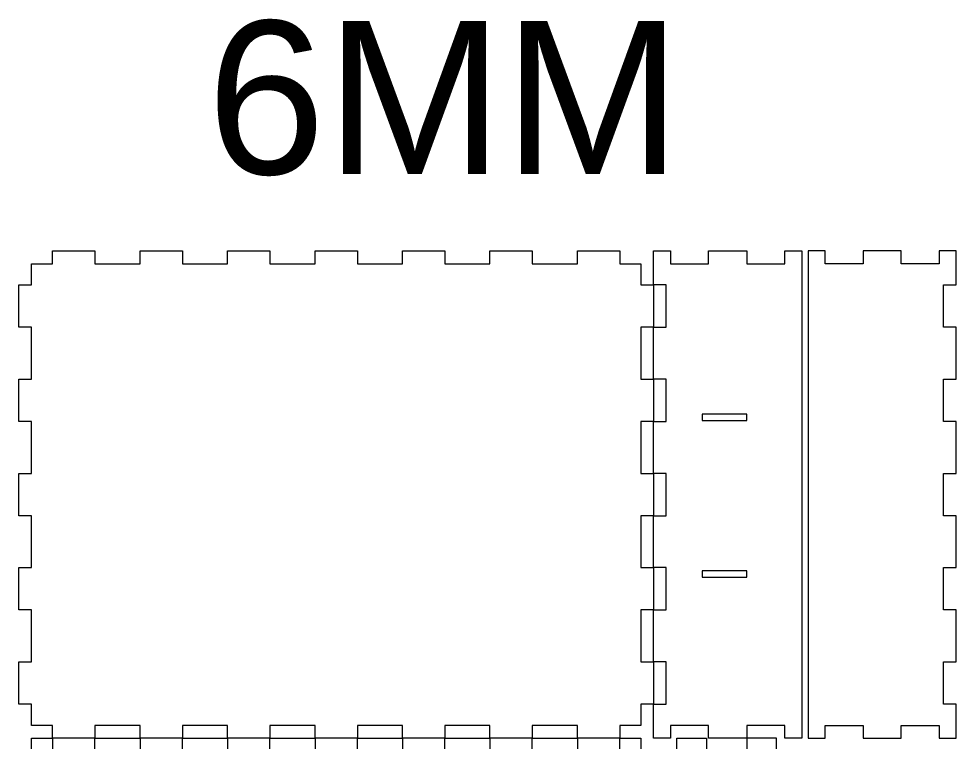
# Model space of a CAD drawing. Header units: millimetres. Extents: x -538 to 538, y -357 to 358.
# Drawn here: x 94.5 to 537.5, y 17.3 to 358.4 of the extents above; entities that cross this region are included whole.
import ezdxf

# ---------------------------------------------------------------- set-up
doc = ezdxf.new("R2010")
doc.units = ezdxf.units.MM
doc.header["$MEASUREMENT"] = 0
doc.layers.add('Layer 1', color=7, linetype='Continuous')
doc.styles.add('0', font='arial.ttf', dxfattribs={"height": 1})

msp = doc.modelspace()

# ---------------------------------------------------------------- linework, layer by layer
at = {"layer": 'Layer 1', "color": 230, "lineweight": 20}
for points, knots in [([(388.5205, 99.2593), (388.5205, 99.2593), (388.5205, 123.7593), (388.5205, 123.7593), (388.5205, 123.7593), (388.5205, 123.7593), (394.5205, 123.7593), (394.5205, 123.7593), (394.5205, 123.7593), (394.5205, 123.7593), (394.5205, 143.7593), (394.5205, 143.7593), (394.5205, 143.7593), (394.5205, 143.7593), (388.5205, 143.7593), (388.5205, 143.7593), (388.5205, 143.7593), (388.5205, 143.7593), (388.5205, 168.2593), (388.5205, 168.2593), (388.5205, 168.2593), (388.5205, 168.2593), (394.5205, 168.2593), (394.5205, 168.2593), (394.5205, 168.2593), (394.5205, 168.2593), (394.5205, 188.2593), (394.5205, 188.2593), (394.5205, 188.2593), (394.5205, 188.2593), (388.5205, 188.2593), (388.5205, 188.2593), (388.5205, 188.2593), (388.5205, 188.2593), (388.5205, 212.7593), (388.5205, 212.7593), (388.5205, 212.7593), (388.5205, 212.7593), (394.5205, 212.7593), (394.5205, 212.7593), (394.5205, 212.7593), (394.5205, 212.7593), (394.5205, 232.7593), (394.5205, 232.7593), (394.5205, 232.7593), (394.5205, 232.7593), (388.5205, 232.7593), (388.5205, 232.7593), (388.5205, 232.7593), (388.5205, 232.7593), (388.5205, 242.7593), (388.5205, 242.7593), (388.5205, 242.7593), (388.5205, 242.7593), (378.5205, 242.7593), (378.5205, 242.7593), (378.5205, 242.7593), (378.5205, 242.7593), (378.5205, 248.7593), (378.5205, 248.7593), (378.5205, 248.7593), (378.5205, 248.7593), (358.5205, 248.7593), (358.5205, 248.7593), (358.5205, 248.7593), (358.5205, 248.7593), (358.5205, 242.7593), (358.5205, 242.7593), (358.5205, 242.7593), (358.5205, 242.7593), (337.1872, 242.7593), (337.1872, 242.7593), (337.1872, 242.7593), (337.1872, 242.7593), (337.1872, 248.7593), (337.1872, 248.7593), (337.1872, 248.7593), (337.1872, 248.7593), (317.1872, 248.7593), (317.1872, 248.7593), (317.1872, 248.7593), (317.1872, 248.7593), (317.1872, 242.7593), (317.1872, 242.7593), (317.1872, 242.7593), (317.1872, 242.7593), (295.8538, 242.7593), (295.8538, 242.7593), (295.8538, 242.7593), (295.8538, 242.7593), (295.8538, 248.7593), (295.8538, 248.7593), (295.8538, 248.7593), (295.8538, 248.7593), (275.8538, 248.7593), (275.8538, 248.7593), (275.8538, 248.7593), (275.8538, 248.7593), (275.8538, 242.7593), (275.8538, 242.7593), (275.8538, 242.7593), (275.8538, 242.7593), (254.5205, 242.7593), (254.5205, 242.7593), (254.5205, 242.7593), (254.5205, 242.7593), (254.5205, 248.7593), (254.5205, 248.7593), (254.5205, 248.7593), (254.5205, 248.7593), (234.5205, 248.7593), (234.5205, 248.7593), (234.5205, 248.7593), (234.5205, 248.7593), (234.5205, 242.7593), (234.5205, 242.7593), (234.5205, 242.7593), (234.5205, 242.7593), (213.1872, 242.7593), (213.1872, 242.7593), (213.1872, 242.7593), (213.1872, 242.7593), (213.1872, 248.7593), (213.1872, 248.7593), (213.1872, 248.7593), (213.1872, 248.7593), (193.1872, 248.7593), (193.1872, 248.7593), (193.1872, 248.7593), (193.1872, 248.7593), (193.1872, 242.7593), (193.1872, 242.7593), (193.1872, 242.7593), (193.1872, 242.7593), (171.8538, 242.7593), (171.8538, 242.7593), (171.8538, 242.7593), (171.8538, 242.7593), (171.8538, 248.7593), (171.8538, 248.7593), (171.8538, 248.7593), (171.8538, 248.7593), (151.8538, 248.7593), (151.8538, 248.7593), (151.8538, 248.7593), (151.8538, 248.7593), (151.8538, 242.7593), (151.8538, 242.7593), (151.8538, 242.7593), (151.8538, 242.7593), (130.5205, 242.7593), (130.5205, 242.7593), (130.5205, 242.7593), (130.5205, 242.7593), (130.5205, 248.7593), (130.5205, 248.7593), (130.5205, 248.7593), (130.5205, 248.7593), (110.5205, 248.7593), (110.5205, 248.7593), (110.5205, 248.7593), (110.5205, 248.7593), (110.5205, 242.7593), (110.5205, 242.7593), (110.5205, 242.7593), (110.5205, 242.7593), (100.5205, 242.7593), (100.5205, 242.7593), (100.5205, 242.7593), (100.5205, 242.7593), (100.5205, 232.7593), (100.5205, 232.7593), (100.5205, 232.7593), (100.5205, 232.7593), (94.5205, 232.7593), (94.5205, 232.7593), (94.5205, 232.7593), (94.5205, 232.7593), (94.5205, 212.7593), (94.5205, 212.7593), (94.5205, 212.7593), (94.5205, 212.7593), (100.5205, 212.7593), (100.5205, 212.7593), (100.5205, 212.7593), (100.5205, 212.7593), (100.5205, 188.2593), (100.5205, 188.2593), (100.5205, 188.2593), (100.5205, 188.2593), (94.5205, 188.2593), (94.5205, 188.2593), (94.5205, 188.2593), (94.5205, 188.2593), (94.5205, 168.2593), (94.5205, 168.2593), (94.5205, 168.2593), (94.5205, 168.2593), (100.5205, 168.2593), (100.5205, 168.2593), (100.5205, 168.2593), (100.5205, 168.2593), (100.5205, 143.7593), (100.5205, 143.7593), (100.5205, 143.7593), (100.5205, 143.7593), (94.5205, 143.7593), (94.5205, 143.7593), (94.5205, 143.7593), (94.5205, 143.7593), (94.5205, 123.7593), (94.5205, 123.7593), (94.5205, 123.7593), (94.5205, 123.7593), (100.5205, 123.7593), (100.5205, 123.7593), (100.5205, 123.7593), (100.5205, 123.7593), (100.5205, 99.2593), (100.5205, 99.2593), (100.5205, 99.2593), (100.5205, 99.2593), (94.5205, 99.2593), (94.5205, 99.2593), (94.5205, 99.2593), (94.5205, 99.2593), (94.5205, 79.2593), (94.5205, 79.2593), (94.5205, 79.2593), (94.5205, 79.2593), (100.5205, 79.2593), (100.5205, 79.2593), (100.5205, 79.2593), (100.5205, 79.2593), (100.5205, 54.7593), (100.5205, 54.7593), (100.5205, 54.7593), (100.5205, 54.7593), (94.5205, 54.7593), (94.5205, 54.7593), (94.5205, 54.7593), (94.5205, 54.7593), (94.5205, 34.7593), (94.5205, 34.7593), (94.5205, 34.7593), (94.5205, 34.7593), (100.5205, 34.7593), (100.5205, 34.7593), (100.5205, 34.7593), (100.5205, 34.7593), (100.5205, 24.7593), (100.5205, 24.7593), (100.5205, 24.7593), (100.5205, 24.7593), (110.5205, 24.7593), (110.5205, 24.7593), (110.5205, 24.7593), (110.5205, 24.7593), (110.5205, 18.7593), (110.5205, 18.7593), (110.5205, 18.7593), (110.5205, 18.7593), (130.5205, 18.7593), (130.5205, 18.7593), (130.5205, 18.7593), (130.5205, 18.7593), (130.5205, 24.7593), (130.5205, 24.7593), (130.5205, 24.7593), (130.5205, 24.7593), (151.8538, 24.7593), (151.8538, 24.7593), (151.8538, 24.7593), (151.8538, 24.7593), (151.8538, 18.7593), (151.8538, 18.7593), (151.8538, 18.7593), (151.8538, 18.7593), (171.8538, 18.7593), (171.8538, 18.7593), (171.8538, 18.7593), (171.8538, 18.7593), (171.8538, 24.7593), (171.8538, 24.7593), (171.8538, 24.7593), (171.8538, 24.7593), (193.1872, 24.7593), (193.1872, 24.7593), (193.1872, 24.7593), (193.1872, 24.7593), (193.1872, 18.7593), (193.1872, 18.7593), (193.1872, 18.7593), (193.1872, 18.7593), (213.1872, 18.7593), (213.1872, 18.7593), (213.1872, 18.7593), (213.1872, 18.7593), (213.1872, 24.7593), (213.1872, 24.7593), (213.1872, 24.7593), (213.1872, 24.7593), (234.5205, 24.7593), (234.5205, 24.7593), (234.5205, 24.7593), (234.5205, 24.7593), (234.5205, 18.7593), (234.5205, 18.7593), (234.5205, 18.7593), (234.5205, 18.7593), (254.5205, 18.7593), (254.5205, 18.7593), (254.5205, 18.7593), (254.5205, 18.7593), (254.5205, 24.7593), (254.5205, 24.7593), (254.5205, 24.7593), (254.5205, 24.7593), (275.8538, 24.7593), (275.8538, 24.7593), (275.8538, 24.7593), (275.8538, 24.7593), (275.8538, 18.7593), (275.8538, 18.7593), (275.8538, 18.7593), (275.8538, 18.7593), (295.8538, 18.7593), (295.8538, 18.7593), (295.8538, 18.7593), (295.8538, 18.7593), (295.8538, 24.7593), (295.8538, 24.7593), (295.8538, 24.7593), (295.8538, 24.7593), (317.1872, 24.7593), (317.1872, 24.7593), (317.1872, 24.7593), (317.1872, 24.7593), (317.1872, 18.7593), (317.1872, 18.7593), (317.1872, 18.7593), (317.1872, 18.7593), (337.1872, 18.7593), (337.1872, 18.7593), (337.1872, 18.7593), (337.1872, 18.7593), (337.1872, 24.7593), (337.1872, 24.7593), (337.1872, 24.7593), (337.1872, 24.7593), (358.5205, 24.7593), (358.5205, 24.7593), (358.5205, 24.7593), (358.5205, 24.7593), (358.5205, 18.7593), (358.5205, 18.7593), (358.5205, 18.7593), (358.5205, 18.7593), (378.5205, 18.7593), (378.5205, 18.7593), (378.5205, 18.7593), (378.5205, 18.7593), (378.5205, 24.7593), (378.5205, 24.7593), (378.5205, 24.7593), (378.5205, 24.7593), (388.5205, 24.7593), (388.5205, 24.7593), (388.5205, 24.7593), (388.5205, 24.7593), (388.5205, 34.7593), (388.5205, 34.7593), (388.5205, 34.7593), (388.5205, 34.7593), (394.5205, 34.7593), (394.5205, 34.7593), (394.5205, 34.7593), (394.5205, 34.7593), (394.5205, 54.7593), (394.5205, 54.7593), (394.5205, 54.7593), (394.5205, 54.7593), (388.5205, 54.7593), (388.5205, 54.7593), (388.5205, 54.7593), (388.5205, 54.7593), (388.5205, 79.2593), (388.5205, 79.2593), (388.5205, 79.2593), (388.5205, 79.2593), (394.5205, 79.2593), (394.5205, 79.2593), (394.5205, 79.2593), (394.5205, 79.2593), (394.5205, 99.2593), (394.5205, 99.2593), (394.5205, 99.2593), (394.5205, 99.2593), (388.5205, 99.2593), (388.5205, 99.2593)], [0, 0, 0, 0, 0.00990099, 0.00990099, 0.00990099, 0.00990099, 0.01980198, 0.01980198, 0.01980198, 0.01980198, 0.02970297, 0.02970297, 0.02970297, 0.02970297, 0.03960396, 0.03960396, 0.03960396, 0.03960396, 0.04950495, 0.04950495, 0.04950495, 0.04950495, 0.05940594, 0.05940594, 0.05940594, 0.05940594, 0.06930693, 0.06930693, 0.06930693, 0.06930693, 0.07920792, 0.07920792, 0.07920792, 0.07920792, 0.08910891, 0.08910891, 0.08910891, 0.08910891, 0.0990099, 0.0990099, 0.0990099, 0.0990099, 0.10891089, 0.10891089, 0.10891089, 0.10891089, 0.11881188, 0.11881188, 0.11881188, 0.11881188, 0.12871287, 0.12871287, 0.12871287, 0.12871287, 0.13861386, 0.13861386, 0.13861386, 0.13861386, 0.14851485, 0.14851485, 0.14851485, 0.14851485, 0.15841584, 0.15841584, 0.15841584, 0.15841584, 0.16831683, 0.16831683, 0.16831683, 0.16831683, 0.17821782, 0.17821782, 0.17821782, 0.17821782, 0.18811881, 0.18811881, 0.18811881, 0.18811881, 0.1980198, 0.1980198, 0.1980198, 0.1980198, 0.20792079, 0.20792079, 0.20792079, 0.20792079, 0.21782178, 0.21782178, 0.21782178, 0.21782178, 0.22772277, 0.22772277, 0.22772277, 0.22772277, 0.23762376, 0.23762376, 0.23762376, 0.23762376, 0.24752475, 0.24752475, 0.24752475, 0.24752475, 0.25742574, 0.25742574, 0.25742574, 0.25742574, 0.26732673, 0.26732673, 0.26732673, 0.26732673, 0.27722772, 0.27722772, 0.27722772, 0.27722772, 0.28712871, 0.28712871, 0.28712871, 0.28712871, 0.2970297, 0.2970297, 0.2970297, 0.2970297, 0.30693069, 0.30693069, 0.30693069, 0.30693069, 0.31683168, 0.31683168, 0.31683168, 0.31683168, 0.32673267, 0.32673267, 0.32673267, 0.32673267, 0.33663366, 0.33663366, 0.33663366, 0.33663366, 0.34653465, 0.34653465, 0.34653465, 0.34653465, 0.35643564, 0.35643564, 0.35643564, 0.35643564, 0.36633663, 0.36633663, 0.36633663, 0.36633663, 0.37623762, 0.37623762, 0.37623762, 0.37623762, 0.38613861, 0.38613861, 0.38613861, 0.38613861, 0.3960396, 0.3960396, 0.3960396, 0.3960396, 0.40594059, 0.40594059, 0.40594059, 0.40594059, 0.41584158, 0.41584158, 0.41584158, 0.41584158, 0.42574257, 0.42574257, 0.42574257, 0.42574257, 0.43564356, 0.43564356, 0.43564356, 0.43564356, 0.44554455, 0.44554455, 0.44554455, 0.44554455, 0.45544554, 0.45544554, 0.45544554, 0.45544554, 0.46534653, 0.46534653, 0.46534653, 0.46534653, 0.47524752, 0.47524752, 0.47524752, 0.47524752, 0.48514851, 0.48514851, 0.48514851, 0.48514851, 0.4950495, 0.4950495, 0.4950495, 0.4950495, 0.5049505, 0.5049505, 0.5049505, 0.5049505, 0.51485149, 0.51485149, 0.51485149, 0.51485149, 0.52475248, 0.52475248, 0.52475248, 0.52475248, 0.53465347, 0.53465347, 0.53465347, 0.53465347, 0.54455446, 0.54455446, 0.54455446, 0.54455446, 0.55445545, 0.55445545, 0.55445545, 0.55445545, 0.56435644, 0.56435644, 0.56435644, 0.56435644, 0.57425743, 0.57425743, 0.57425743, 0.57425743, 0.58415842, 0.58415842, 0.58415842, 0.58415842, 0.59405941, 0.59405941, 0.59405941, 0.59405941, 0.6039604, 0.6039604, 0.6039604, 0.6039604, 0.61386139, 0.61386139, 0.61386139, 0.61386139, 0.62376238, 0.62376238, 0.62376238, 0.62376238, 0.63366337, 0.63366337, 0.63366337, 0.63366337, 0.64356436, 0.64356436, 0.64356436, 0.64356436, 0.65346535, 0.65346535, 0.65346535, 0.65346535, 0.66336634, 0.66336634, 0.66336634, 0.66336634, 0.67326733, 0.67326733, 0.67326733, 0.67326733, 0.68316832, 0.68316832, 0.68316832, 0.68316832, 0.69306931, 0.69306931, 0.69306931, 0.69306931, 0.7029703, 0.7029703, 0.7029703, 0.7029703, 0.71287129, 0.71287129, 0.71287129, 0.71287129, 0.72277228, 0.72277228, 0.72277228, 0.72277228, 0.73267327, 0.73267327, 0.73267327, 0.73267327, 0.74257426, 0.74257426, 0.74257426, 0.74257426, 0.75247525, 0.75247525, 0.75247525, 0.75247525, 0.76237624, 0.76237624, 0.76237624, 0.76237624, 0.77227723, 0.77227723, 0.77227723, 0.77227723, 0.78217822, 0.78217822, 0.78217822, 0.78217822, 0.79207921, 0.79207921, 0.79207921, 0.79207921, 0.8019802, 0.8019802, 0.8019802, 0.8019802, 0.81188119, 0.81188119, 0.81188119, 0.81188119, 0.82178218, 0.82178218, 0.82178218, 0.82178218, 0.83168317, 0.83168317, 0.83168317, 0.83168317, 0.84158416, 0.84158416, 0.84158416, 0.84158416, 0.85148515, 0.85148515, 0.85148515, 0.85148515, 0.86138614, 0.86138614, 0.86138614, 0.86138614, 0.87128713, 0.87128713, 0.87128713, 0.87128713, 0.88118812, 0.88118812, 0.88118812, 0.88118812, 0.89108911, 0.89108911, 0.89108911, 0.89108911, 0.9009901, 0.9009901, 0.9009901, 0.9009901, 0.91089109, 0.91089109, 0.91089109, 0.91089109, 0.92079208, 0.92079208, 0.92079208, 0.92079208, 0.93069307, 0.93069307, 0.93069307, 0.93069307, 0.94059406, 0.94059406, 0.94059406, 0.94059406, 0.95049505, 0.95049505, 0.95049505, 0.95049505, 0.96039604, 0.96039604, 0.96039604, 0.96039604, 0.97029703, 0.97029703, 0.97029703, 0.97029703, 0.98019802, 0.98019802, 0.98019802, 0.98019802, 1, 1, 1, 1]), ([(438.5205, 248.7593), (438.5205, 248.7593), (420.5205, 248.7593), (420.5205, 248.7593), (420.5205, 248.7593), (420.5205, 248.7593), (420.5205, 242.7593), (420.5205, 242.7593), (420.5205, 242.7593), (420.5205, 242.7593), (402.5205, 242.7593), (402.5205, 242.7593), (402.5205, 242.7593), (402.5205, 242.7593), (402.5205, 248.7593), (402.5205, 248.7593), (402.5205, 248.7593), (402.5205, 248.7593), (394.5205, 248.7593), (394.5205, 248.7593), (394.5205, 248.7593), (394.5205, 248.7593), (394.5205, 232.7593), (394.5205, 232.7593), (394.5205, 232.7593), (394.5205, 232.7593), (400.5205, 232.7593), (400.5205, 232.7593), (400.5205, 232.7593), (400.5205, 232.7593), (400.5205, 212.7593), (400.5205, 212.7593), (400.5205, 212.7593), (400.5205, 212.7593), (394.5205, 212.7593), (394.5205, 212.7593), (394.5205, 212.7593), (394.5205, 212.7593), (394.5205, 188.2593), (394.5205, 188.2593), (394.5205, 188.2593), (394.5205, 188.2593), (400.5205, 188.2593), (400.5205, 188.2593), (400.5205, 188.2593), (400.5205, 188.2593), (400.5205, 168.2593), (400.5205, 168.2593), (400.5205, 168.2593), (400.5205, 168.2593), (394.5205, 168.2593), (394.5205, 168.2593), (394.5205, 168.2593), (394.5205, 168.2593), (394.5205, 143.7593), (394.5205, 143.7593), (394.5205, 143.7593), (394.5205, 143.7593), (400.5205, 143.7593), (400.5205, 143.7593), (400.5205, 143.7593), (400.5205, 143.7593), (400.5205, 123.7593), (400.5205, 123.7593), (400.5205, 123.7593), (400.5205, 123.7593), (394.5205, 123.7593), (394.5205, 123.7593), (394.5205, 123.7593), (394.5205, 123.7593), (394.5205, 99.2593), (394.5205, 99.2593), (394.5205, 99.2593), (394.5205, 99.2593), (400.5205, 99.2593), (400.5205, 99.2593), (400.5205, 99.2593), (400.5205, 99.2593), (400.5205, 79.2593), (400.5205, 79.2593), (400.5205, 79.2593), (400.5205, 79.2593), (394.5205, 79.2593), (394.5205, 79.2593), (394.5205, 79.2593), (394.5205, 79.2593), (394.5205, 54.7593), (394.5205, 54.7593), (394.5205, 54.7593), (394.5205, 54.7593), (400.5205, 54.7593), (400.5205, 54.7593), (400.5205, 54.7593), (400.5205, 54.7593), (400.5205, 34.7593), (400.5205, 34.7593), (400.5205, 34.7593), (400.5205, 34.7593), (394.5205, 34.7593), (394.5205, 34.7593), (394.5205, 34.7593), (394.5205, 34.7593), (394.5205, 18.7593), (394.5205, 18.7593), (394.5205, 18.7593), (394.5205, 18.7593), (402.5205, 18.7593), (402.5205, 18.7593), (402.5205, 18.7593), (402.5205, 18.7593), (402.5205, 24.7593), (402.5205, 24.7593), (402.5205, 24.7593), (402.5205, 24.7593), (420.5205, 24.7593), (420.5205, 24.7593), (420.5205, 24.7593), (420.5205, 24.7593), (420.5205, 18.7593), (420.5205, 18.7593), (420.5205, 18.7593), (420.5205, 18.7593), (438.5205, 18.7593), (438.5205, 18.7593), (438.5205, 18.7593), (438.5205, 18.7593), (438.5205, 24.7593), (438.5205, 24.7593), (438.5205, 24.7593), (438.5205, 24.7593), (456.5205, 24.7593), (456.5205, 24.7593), (456.5205, 24.7593), (456.5205, 24.7593), (456.5205, 18.7593), (456.5205, 18.7593), (456.5205, 18.7593), (456.5205, 18.7593), (464.5205, 18.7593), (464.5205, 18.7593), (464.5205, 18.7593), (464.5205, 18.7593), (464.5205, 248.7593), (464.5205, 248.7593), (464.5205, 248.7593), (464.5205, 248.7593), (456.5205, 248.7593), (456.5205, 248.7593), (456.5205, 248.7593), (456.5205, 248.7593), (456.5205, 242.7593), (456.5205, 242.7593), (456.5205, 242.7593), (456.5205, 242.7593), (438.5205, 242.7593), (438.5205, 242.7593), (438.5205, 242.7593), (438.5205, 242.7593), (438.5205, 248.7593), (438.5205, 248.7593)], [0, 0, 0, 0, 0.02439024, 0.02439024, 0.02439024, 0.02439024, 0.04878049, 0.04878049, 0.04878049, 0.04878049, 0.07317073, 0.07317073, 0.07317073, 0.07317073, 0.09756098, 0.09756098, 0.09756098, 0.09756098, 0.12195122, 0.12195122, 0.12195122, 0.12195122, 0.14634146, 0.14634146, 0.14634146, 0.14634146, 0.17073171, 0.17073171, 0.17073171, 0.17073171, 0.19512195, 0.19512195, 0.19512195, 0.19512195, 0.2195122, 0.2195122, 0.2195122, 0.2195122, 0.24390244, 0.24390244, 0.24390244, 0.24390244, 0.26829268, 0.26829268, 0.26829268, 0.26829268, 0.29268293, 0.29268293, 0.29268293, 0.29268293, 0.31707317, 0.31707317, 0.31707317, 0.31707317, 0.34146341, 0.34146341, 0.34146341, 0.34146341, 0.36585366, 0.36585366, 0.36585366, 0.36585366, 0.3902439, 0.3902439, 0.3902439, 0.3902439, 0.41463415, 0.41463415, 0.41463415, 0.41463415, 0.43902439, 0.43902439, 0.43902439, 0.43902439, 0.46341463, 0.46341463, 0.46341463, 0.46341463, 0.48780488, 0.48780488, 0.48780488, 0.48780488, 0.51219512, 0.51219512, 0.51219512, 0.51219512, 0.53658537, 0.53658537, 0.53658537, 0.53658537, 0.56097561, 0.56097561, 0.56097561, 0.56097561, 0.58536585, 0.58536585, 0.58536585, 0.58536585, 0.6097561, 0.6097561, 0.6097561, 0.6097561, 0.63414634, 0.63414634, 0.63414634, 0.63414634, 0.65853659, 0.65853659, 0.65853659, 0.65853659, 0.68292683, 0.68292683, 0.68292683, 0.68292683, 0.70731707, 0.70731707, 0.70731707, 0.70731707, 0.73170732, 0.73170732, 0.73170732, 0.73170732, 0.75609756, 0.75609756, 0.75609756, 0.75609756, 0.7804878, 0.7804878, 0.7804878, 0.7804878, 0.80487805, 0.80487805, 0.80487805, 0.80487805, 0.82926829, 0.82926829, 0.82926829, 0.82926829, 0.85365854, 0.85365854, 0.85365854, 0.85365854, 0.87804878, 0.87804878, 0.87804878, 0.87804878, 0.90243902, 0.90243902, 0.90243902, 0.90243902, 0.92682927, 0.92682927, 0.92682927, 0.92682927, 0.95121951, 0.95121951, 0.95121951, 0.95121951, 1, 1, 1, 1]), ([(493.5205, 248.7593), (493.5205, 248.7593), (511.5205, 248.7593), (511.5205, 248.7593), (511.5205, 248.7593), (511.5205, 248.7593), (511.5205, 242.7593), (511.5205, 242.7593), (511.5205, 242.7593), (511.5205, 242.7593), (529.5205, 242.7593), (529.5205, 242.7593), (529.5205, 242.7593), (529.5205, 242.7593), (529.5205, 248.7593), (529.5205, 248.7593), (529.5205, 248.7593), (529.5205, 248.7593), (537.5205, 248.7593), (537.5205, 248.7593), (537.5205, 248.7593), (537.5205, 248.7593), (537.5205, 232.7593), (537.5205, 232.7593), (537.5205, 232.7593), (537.5205, 232.7593), (531.5205, 232.7593), (531.5205, 232.7593), (531.5205, 232.7593), (531.5205, 232.7593), (531.5205, 212.7593), (531.5205, 212.7593), (531.5205, 212.7593), (531.5205, 212.7593), (537.5205, 212.7593), (537.5205, 212.7593), (537.5205, 212.7593), (537.5205, 212.7593), (537.5205, 188.2593), (537.5205, 188.2593), (537.5205, 188.2593), (537.5205, 188.2593), (531.5205, 188.2593), (531.5205, 188.2593), (531.5205, 188.2593), (531.5205, 188.2593), (531.5205, 168.2593), (531.5205, 168.2593), (531.5205, 168.2593), (531.5205, 168.2593), (537.5205, 168.2593), (537.5205, 168.2593), (537.5205, 168.2593), (537.5205, 168.2593), (537.5205, 143.7593), (537.5205, 143.7593), (537.5205, 143.7593), (537.5205, 143.7593), (531.5205, 143.7593), (531.5205, 143.7593), (531.5205, 143.7593), (531.5205, 143.7593), (531.5205, 123.7593), (531.5205, 123.7593), (531.5205, 123.7593), (531.5205, 123.7593), (537.5205, 123.7593), (537.5205, 123.7593), (537.5205, 123.7593), (537.5205, 123.7593), (537.5205, 99.2593), (537.5205, 99.2593), (537.5205, 99.2593), (537.5205, 99.2593), (531.5205, 99.2593), (531.5205, 99.2593), (531.5205, 99.2593), (531.5205, 99.2593), (531.5205, 79.2593), (531.5205, 79.2593), (531.5205, 79.2593), (531.5205, 79.2593), (537.5205, 79.2593), (537.5205, 79.2593), (537.5205, 79.2593), (537.5205, 79.2593), (537.5205, 54.7593), (537.5205, 54.7593), (537.5205, 54.7593), (537.5205, 54.7593), (531.5205, 54.7593), (531.5205, 54.7593), (531.5205, 54.7593), (531.5205, 54.7593), (531.5205, 34.7593), (531.5205, 34.7593), (531.5205, 34.7593), (531.5205, 34.7593), (537.5205, 34.7593), (537.5205, 34.7593), (537.5205, 34.7593), (537.5205, 34.7593), (537.5205, 18.7593), (537.5205, 18.7593), (537.5205, 18.7593), (537.5205, 18.7593), (529.5205, 18.7593), (529.5205, 18.7593), (529.5205, 18.7593), (529.5205, 18.7593), (529.5205, 24.7593), (529.5205, 24.7593), (529.5205, 24.7593), (529.5205, 24.7593), (511.5205, 24.7593), (511.5205, 24.7593), (511.5205, 24.7593), (511.5205, 24.7593), (511.5205, 18.7593), (511.5205, 18.7593), (511.5205, 18.7593), (511.5205, 18.7593), (493.5205, 18.7593), (493.5205, 18.7593), (493.5205, 18.7593), (493.5205, 18.7593), (493.5205, 24.7593), (493.5205, 24.7593), (493.5205, 24.7593), (493.5205, 24.7593), (475.5205, 24.7593), (475.5205, 24.7593), (475.5205, 24.7593), (475.5205, 24.7593), (475.5205, 18.7593), (475.5205, 18.7593), (475.5205, 18.7593), (475.5205, 18.7593), (467.5205, 18.7593), (467.5205, 18.7593), (467.5205, 18.7593), (467.5205, 18.7593), (467.5205, 248.7593), (467.5205, 248.7593), (467.5205, 248.7593), (467.5205, 248.7593), (475.5205, 248.7593), (475.5205, 248.7593), (475.5205, 248.7593), (475.5205, 248.7593), (475.5205, 242.7593), (475.5205, 242.7593), (475.5205, 242.7593), (475.5205, 242.7593), (493.5205, 242.7593), (493.5205, 242.7593), (493.5205, 242.7593), (493.5205, 242.7593), (493.5205, 248.7593), (493.5205, 248.7593)], [0, 0, 0, 0, 0.02439024, 0.02439024, 0.02439024, 0.02439024, 0.04878049, 0.04878049, 0.04878049, 0.04878049, 0.07317073, 0.07317073, 0.07317073, 0.07317073, 0.09756098, 0.09756098, 0.09756098, 0.09756098, 0.12195122, 0.12195122, 0.12195122, 0.12195122, 0.14634146, 0.14634146, 0.14634146, 0.14634146, 0.17073171, 0.17073171, 0.17073171, 0.17073171, 0.19512195, 0.19512195, 0.19512195, 0.19512195, 0.2195122, 0.2195122, 0.2195122, 0.2195122, 0.24390244, 0.24390244, 0.24390244, 0.24390244, 0.26829268, 0.26829268, 0.26829268, 0.26829268, 0.29268293, 0.29268293, 0.29268293, 0.29268293, 0.31707317, 0.31707317, 0.31707317, 0.31707317, 0.34146341, 0.34146341, 0.34146341, 0.34146341, 0.36585366, 0.36585366, 0.36585366, 0.36585366, 0.3902439, 0.3902439, 0.3902439, 0.3902439, 0.41463415, 0.41463415, 0.41463415, 0.41463415, 0.43902439, 0.43902439, 0.43902439, 0.43902439, 0.46341463, 0.46341463, 0.46341463, 0.46341463, 0.48780488, 0.48780488, 0.48780488, 0.48780488, 0.51219512, 0.51219512, 0.51219512, 0.51219512, 0.53658537, 0.53658537, 0.53658537, 0.53658537, 0.56097561, 0.56097561, 0.56097561, 0.56097561, 0.58536585, 0.58536585, 0.58536585, 0.58536585, 0.6097561, 0.6097561, 0.6097561, 0.6097561, 0.63414634, 0.63414634, 0.63414634, 0.63414634, 0.65853659, 0.65853659, 0.65853659, 0.65853659, 0.68292683, 0.68292683, 0.68292683, 0.68292683, 0.70731707, 0.70731707, 0.70731707, 0.70731707, 0.73170732, 0.73170732, 0.73170732, 0.73170732, 0.75609756, 0.75609756, 0.75609756, 0.75609756, 0.7804878, 0.7804878, 0.7804878, 0.7804878, 0.80487805, 0.80487805, 0.80487805, 0.80487805, 0.82926829, 0.82926829, 0.82926829, 0.82926829, 0.85365854, 0.85365854, 0.85365854, 0.85365854, 0.87804878, 0.87804878, 0.87804878, 0.87804878, 0.90243902, 0.90243902, 0.90243902, 0.90243902, 0.92682927, 0.92682927, 0.92682927, 0.92682927, 0.95121951, 0.95121951, 0.95121951, 0.95121951, 1, 1, 1, 1]), ([(417.5205, 171.7593), (417.5205, 171.7593), (438.5205, 171.7593), (438.5205, 171.7593), (438.5205, 171.7593), (438.5205, 171.7593), (438.5205, 168.7593), (438.5205, 168.7593), (438.5205, 168.7593), (438.5205, 168.7593), (417.5205, 168.7593), (417.5205, 168.7593), (417.5205, 168.7593), (417.5205, 168.7593), (417.5205, 171.7593), (417.5205, 171.7593)], [0, 0, 0, 0, 0.2, 0.2, 0.2, 0.2, 0.4, 0.4, 0.4, 0.4, 0.6, 0.6, 0.6, 0.6, 1, 1, 1, 1]), ([(417.5205, 97.7593), (417.5205, 97.7593), (438.5205, 97.7593), (438.5205, 97.7593), (438.5205, 97.7593), (438.5205, 97.7593), (438.5205, 94.7593), (438.5205, 94.7593), (438.5205, 94.7593), (438.5205, 94.7593), (417.5205, 94.7593), (417.5205, 94.7593), (417.5205, 94.7593), (417.5205, 94.7593), (417.5205, 97.7593), (417.5205, 97.7593)], [0, 0, 0, 0, 0.2, 0.2, 0.2, 0.2, 0.4, 0.4, 0.4, 0.4, 0.6, 0.6, 0.6, 0.6, 1, 1, 1, 1]), ([(151.8538, 18.7593), (151.8538, 18.7593), (130.5205, 18.7593), (130.5205, 18.7593), (130.5205, 18.7593), (130.5205, 18.7593), (130.5205, 12.7593), (130.5205, 12.7593), (130.5205, 12.7593), (130.5205, 12.7593), (110.5205, 12.7593), (110.5205, 12.7593), (110.5205, 12.7593), (110.5205, 12.7593), (110.5205, 18.7593), (110.5205, 18.7593), (110.5205, 18.7593), (110.5205, 18.7593), (100.5205, 18.7593), (100.5205, 18.7593), (100.5205, 18.7593), (100.5205, 18.7593), (100.5205, 10.7593), (100.5205, 10.7593), (100.5205, 10.7593), (100.5205, 10.7593), (94.5205, 10.7593), (94.5205, 10.7593), (94.5205, 10.7593), (94.5205, 10.7593), (94.5205, -7.2407), (94.5205, -7.2407), (94.5205, -7.2407), (94.5205, -7.2407), (100.5205, -7.2407), (100.5205, -7.2407), (100.5205, -7.2407), (100.5205, -7.2407), (100.5205, -25.2407), (100.5205, -25.2407), (100.5205, -25.2407), (100.5205, -25.2407), (94.5205, -25.2407), (94.5205, -25.2407), (94.5205, -25.2407), (94.5205, -25.2407), (94.5205, -43.2407), (94.5205, -43.2407), (94.5205, -43.2407), (94.5205, -43.2407), (100.5205, -43.2407), (100.5205, -43.2407), (100.5205, -43.2407), (100.5205, -43.2407), (100.5205, -51.2407), (100.5205, -51.2407), (100.5205, -51.2407), (100.5205, -51.2407), (388.5205, -51.2407), (388.5205, -51.2407), (388.5205, -51.2407), (388.5205, -51.2407), (388.5205, -43.2407), (388.5205, -43.2407), (388.5205, -43.2407), (388.5205, -43.2407), (394.5205, -43.2407), (394.5205, -43.2407), (394.5205, -43.2407), (394.5205, -43.2407), (394.5205, -25.2407), (394.5205, -25.2407), (394.5205, -25.2407), (394.5205, -25.2407), (388.5205, -25.2407), (388.5205, -25.2407), (388.5205, -25.2407), (388.5205, -25.2407), (388.5205, -7.2407), (388.5205, -7.2407), (388.5205, -7.2407), (388.5205, -7.2407), (394.5205, -7.2407), (394.5205, -7.2407), (394.5205, -7.2407), (394.5205, -7.2407), (394.5205, 10.7593), (394.5205, 10.7593), (394.5205, 10.7593), (394.5205, 10.7593), (388.5205, 10.7593), (388.5205, 10.7593), (388.5205, 10.7593), (388.5205, 10.7593), (388.5205, 18.7593), (388.5205, 18.7593), (388.5205, 18.7593), (388.5205, 18.7593), (378.5205, 18.7593), (378.5205, 18.7593), (378.5205, 18.7593), (378.5205, 18.7593), (378.5205, 12.7593), (378.5205, 12.7593), (378.5205, 12.7593), (378.5205, 12.7593), (358.5205, 12.7593), (358.5205, 12.7593), (358.5205, 12.7593), (358.5205, 12.7593), (358.5205, 18.7593), (358.5205, 18.7593), (358.5205, 18.7593), (358.5205, 18.7593), (337.1872, 18.7593), (337.1872, 18.7593), (337.1872, 18.7593), (337.1872, 18.7593), (337.1872, 12.7593), (337.1872, 12.7593), (337.1872, 12.7593), (337.1872, 12.7593), (317.1872, 12.7593), (317.1872, 12.7593), (317.1872, 12.7593), (317.1872, 12.7593), (317.1872, 18.7593), (317.1872, 18.7593), (317.1872, 18.7593), (317.1872, 18.7593), (295.8538, 18.7593), (295.8538, 18.7593), (295.8538, 18.7593), (295.8538, 18.7593), (295.8538, 12.7593), (295.8538, 12.7593), (295.8538, 12.7593), (295.8538, 12.7593), (275.8538, 12.7593), (275.8538, 12.7593), (275.8538, 12.7593), (275.8538, 12.7593), (275.8538, 18.7593), (275.8538, 18.7593), (275.8538, 18.7593), (275.8538, 18.7593), (254.5205, 18.7593), (254.5205, 18.7593), (254.5205, 18.7593), (254.5205, 18.7593), (254.5205, 12.7593), (254.5205, 12.7593), (254.5205, 12.7593), (254.5205, 12.7593), (234.5205, 12.7593), (234.5205, 12.7593), (234.5205, 12.7593), (234.5205, 12.7593), (234.5205, 18.7593), (234.5205, 18.7593), (234.5205, 18.7593), (234.5205, 18.7593), (213.1872, 18.7593), (213.1872, 18.7593), (213.1872, 18.7593), (213.1872, 18.7593), (213.1872, 12.7593), (213.1872, 12.7593), (213.1872, 12.7593), (213.1872, 12.7593), (193.1872, 12.7593), (193.1872, 12.7593), (193.1872, 12.7593), (193.1872, 12.7593), (193.1872, 18.7593), (193.1872, 18.7593), (193.1872, 18.7593), (193.1872, 18.7593), (171.8538, 18.7593), (171.8538, 18.7593), (171.8538, 18.7593), (171.8538, 18.7593), (171.8538, 12.7593), (171.8538, 12.7593), (171.8538, 12.7593), (171.8538, 12.7593), (151.8538, 12.7593), (151.8538, 12.7593), (151.8538, 12.7593), (151.8538, 12.7593), (151.8538, 18.7593), (151.8538, 18.7593)], [0, 0, 0, 0, 0.02040816, 0.02040816, 0.02040816, 0.02040816, 0.04081633, 0.04081633, 0.04081633, 0.04081633, 0.06122449, 0.06122449, 0.06122449, 0.06122449, 0.08163265, 0.08163265, 0.08163265, 0.08163265, 0.10204082, 0.10204082, 0.10204082, 0.10204082, 0.12244898, 0.12244898, 0.12244898, 0.12244898, 0.14285714, 0.14285714, 0.14285714, 0.14285714, 0.16326531, 0.16326531, 0.16326531, 0.16326531, 0.18367347, 0.18367347, 0.18367347, 0.18367347, 0.20408163, 0.20408163, 0.20408163, 0.20408163, 0.2244898, 0.2244898, 0.2244898, 0.2244898, 0.24489796, 0.24489796, 0.24489796, 0.24489796, 0.26530612, 0.26530612, 0.26530612, 0.26530612, 0.28571429, 0.28571429, 0.28571429, 0.28571429, 0.30612245, 0.30612245, 0.30612245, 0.30612245, 0.32653061, 0.32653061, 0.32653061, 0.32653061, 0.34693878, 0.34693878, 0.34693878, 0.34693878, 0.36734694, 0.36734694, 0.36734694, 0.36734694, 0.3877551, 0.3877551, 0.3877551, 0.3877551, 0.40816327, 0.40816327, 0.40816327, 0.40816327, 0.42857143, 0.42857143, 0.42857143, 0.42857143, 0.44897959, 0.44897959, 0.44897959, 0.44897959, 0.46938776, 0.46938776, 0.46938776, 0.46938776, 0.48979592, 0.48979592, 0.48979592, 0.48979592, 0.51020408, 0.51020408, 0.51020408, 0.51020408, 0.53061224, 0.53061224, 0.53061224, 0.53061224, 0.55102041, 0.55102041, 0.55102041, 0.55102041, 0.57142857, 0.57142857, 0.57142857, 0.57142857, 0.59183673, 0.59183673, 0.59183673, 0.59183673, 0.6122449, 0.6122449, 0.6122449, 0.6122449, 0.63265306, 0.63265306, 0.63265306, 0.63265306, 0.65306122, 0.65306122, 0.65306122, 0.65306122, 0.67346939, 0.67346939, 0.67346939, 0.67346939, 0.69387755, 0.69387755, 0.69387755, 0.69387755, 0.71428571, 0.71428571, 0.71428571, 0.71428571, 0.73469388, 0.73469388, 0.73469388, 0.73469388, 0.75510204, 0.75510204, 0.75510204, 0.75510204, 0.7755102, 0.7755102, 0.7755102, 0.7755102, 0.79591837, 0.79591837, 0.79591837, 0.79591837, 0.81632653, 0.81632653, 0.81632653, 0.81632653, 0.83673469, 0.83673469, 0.83673469, 0.83673469, 0.85714286, 0.85714286, 0.85714286, 0.85714286, 0.87755102, 0.87755102, 0.87755102, 0.87755102, 0.89795918, 0.89795918, 0.89795918, 0.89795918, 0.91836735, 0.91836735, 0.91836735, 0.91836735, 0.93877551, 0.93877551, 0.93877551, 0.93877551, 0.95918367, 0.95918367, 0.95918367, 0.95918367, 1, 1, 1, 1]), ([(427.5205, -275.2407), (427.5205, -275.2407), (427.5205, 12.7593), (427.5205, 12.7593), (427.5205, 12.7593), (427.5205, 12.7593), (419.5205, 12.7593), (419.5205, 12.7593), (419.5205, 12.7593), (419.5205, 12.7593), (419.5205, 18.7593), (419.5205, 18.7593), (419.5205, 18.7593), (419.5205, 18.7593), (405.5205, 18.7593), (405.5205, 18.7593), (405.5205, 18.7593), (405.5205, 18.7593), (405.5205, 12.7593), (405.5205, 12.7593), (405.5205, 12.7593), (405.5205, 12.7593), (400.5205, 12.7593), (400.5205, 12.7593), (400.5205, 12.7593), (400.5205, 12.7593), (400.5205, 2.7593), (400.5205, 2.7593), (400.5205, 2.7593), (400.5205, 2.7593), (397.5205, 2.7593), (397.5205, 2.7593), (397.5205, 2.7593), (397.5205, 2.7593), (397.5205, -17.2407), (397.5205, -17.2407), (397.5205, -17.2407), (397.5205, -17.2407), (400.5205, -17.2407), (400.5205, -17.2407), (400.5205, -17.2407), (400.5205, -17.2407), (400.5205, -48.0407), (400.5205, -48.0407), (400.5205, -48.0407), (400.5205, -48.0407), (397.5205, -48.0407), (397.5205, -48.0407), (397.5205, -48.0407), (397.5205, -48.0407), (397.5205, -68.0407), (397.5205, -68.0407), (397.5205, -68.0407), (397.5205, -68.0407), (400.5205, -68.0407), (400.5205, -68.0407), (400.5205, -68.0407), (400.5205, -68.0407), (400.5205, -98.8407), (400.5205, -98.8407), (400.5205, -98.8407), (400.5205, -98.8407), (397.5205, -98.8407), (397.5205, -98.8407), (397.5205, -98.8407), (397.5205, -98.8407), (397.5205, -118.8407), (397.5205, -118.8407), (397.5205, -118.8407), (397.5205, -118.8407), (400.5205, -118.8407), (400.5205, -118.8407), (400.5205, -118.8407), (400.5205, -118.8407), (400.5205, -149.6407), (400.5205, -149.6407), (400.5205, -149.6407), (400.5205, -149.6407), (397.5205, -149.6407), (397.5205, -149.6407), (397.5205, -149.6407), (397.5205, -149.6407), (397.5205, -169.6407), (397.5205, -169.6407), (397.5205, -169.6407), (397.5205, -169.6407), (400.5205, -169.6407), (400.5205, -169.6407), (400.5205, -169.6407), (400.5205, -169.6407), (400.5205, -200.4407), (400.5205, -200.4407), (400.5205, -200.4407), (400.5205, -200.4407), (397.5205, -200.4407), (397.5205, -200.4407), (397.5205, -200.4407), (397.5205, -200.4407), (397.5205, -220.4407), (397.5205, -220.4407), (397.5205, -220.4407), (397.5205, -220.4407), (400.5205, -220.4407), (400.5205, -220.4407), (400.5205, -220.4407), (400.5205, -220.4407), (400.5205, -251.2407), (400.5205, -251.2407), (400.5205, -251.2407), (400.5205, -251.2407), (397.5205, -251.2407), (397.5205, -251.2407), (397.5205, -251.2407), (397.5205, -251.2407), (397.5205, -271.2407), (397.5205, -271.2407), (397.5205, -271.2407), (397.5205, -271.2407), (400.5205, -271.2407), (400.5205, -271.2407), (400.5205, -271.2407), (400.5205, -271.2407), (400.5205, -275.2407), (400.5205, -275.2407), (400.5205, -275.2407), (400.5205, -275.2407), (405.5205, -275.2407), (405.5205, -275.2407), (405.5205, -275.2407), (405.5205, -275.2407), (405.5205, -281.2407), (405.5205, -281.2407), (405.5205, -281.2407), (405.5205, -281.2407), (419.5205, -281.2407), (419.5205, -281.2407), (419.5205, -281.2407), (419.5205, -281.2407), (419.5205, -275.2407), (419.5205, -275.2407), (419.5205, -275.2407), (419.5205, -275.2407), (427.5205, -275.2407), (427.5205, -275.2407)], [0, 0, 0, 0, 0.02702703, 0.02702703, 0.02702703, 0.02702703, 0.05405405, 0.05405405, 0.05405405, 0.05405405, 0.08108108, 0.08108108, 0.08108108, 0.08108108, 0.10810811, 0.10810811, 0.10810811, 0.10810811, 0.13513514, 0.13513514, 0.13513514, 0.13513514, 0.16216216, 0.16216216, 0.16216216, 0.16216216, 0.18918919, 0.18918919, 0.18918919, 0.18918919, 0.21621622, 0.21621622, 0.21621622, 0.21621622, 0.24324324, 0.24324324, 0.24324324, 0.24324324, 0.27027027, 0.27027027, 0.27027027, 0.27027027, 0.2972973, 0.2972973, 0.2972973, 0.2972973, 0.32432432, 0.32432432, 0.32432432, 0.32432432, 0.35135135, 0.35135135, 0.35135135, 0.35135135, 0.37837838, 0.37837838, 0.37837838, 0.37837838, 0.40540541, 0.40540541, 0.40540541, 0.40540541, 0.43243243, 0.43243243, 0.43243243, 0.43243243, 0.45945946, 0.45945946, 0.45945946, 0.45945946, 0.48648649, 0.48648649, 0.48648649, 0.48648649, 0.51351351, 0.51351351, 0.51351351, 0.51351351, 0.54054054, 0.54054054, 0.54054054, 0.54054054, 0.56756757, 0.56756757, 0.56756757, 0.56756757, 0.59459459, 0.59459459, 0.59459459, 0.59459459, 0.62162162, 0.62162162, 0.62162162, 0.62162162, 0.64864865, 0.64864865, 0.64864865, 0.64864865, 0.67567568, 0.67567568, 0.67567568, 0.67567568, 0.7027027, 0.7027027, 0.7027027, 0.7027027, 0.72972973, 0.72972973, 0.72972973, 0.72972973, 0.75675676, 0.75675676, 0.75675676, 0.75675676, 0.78378378, 0.78378378, 0.78378378, 0.78378378, 0.81081081, 0.81081081, 0.81081081, 0.81081081, 0.83783784, 0.83783784, 0.83783784, 0.83783784, 0.86486486, 0.86486486, 0.86486486, 0.86486486, 0.89189189, 0.89189189, 0.89189189, 0.89189189, 0.91891892, 0.91891892, 0.91891892, 0.91891892, 0.94594595, 0.94594595, 0.94594595, 0.94594595, 1, 1, 1, 1]), ([(430.5205, -275.2407), (430.5205, -275.2407), (430.5205, 12.7593), (430.5205, 12.7593), (430.5205, 12.7593), (430.5205, 12.7593), (438.5205, 12.7593), (438.5205, 12.7593), (438.5205, 12.7593), (438.5205, 12.7593), (438.5205, 18.7593), (438.5205, 18.7593), (438.5205, 18.7593), (438.5205, 18.7593), (452.5205, 18.7593), (452.5205, 18.7593), (452.5205, 18.7593), (452.5205, 18.7593), (452.5205, 12.7593), (452.5205, 12.7593), (452.5205, 12.7593), (452.5205, 12.7593), (457.5205, 12.7593), (457.5205, 12.7593), (457.5205, 12.7593), (457.5205, 12.7593), (457.5205, 2.7593), (457.5205, 2.7593), (457.5205, 2.7593), (457.5205, 2.7593), (460.5205, 2.7593), (460.5205, 2.7593), (460.5205, 2.7593), (460.5205, 2.7593), (460.5205, -17.2407), (460.5205, -17.2407), (460.5205, -17.2407), (460.5205, -17.2407), (457.5205, -17.2407), (457.5205, -17.2407), (457.5205, -17.2407), (457.5205, -17.2407), (457.5205, -48.0407), (457.5205, -48.0407), (457.5205, -48.0407), (457.5205, -48.0407), (460.5205, -48.0407), (460.5205, -48.0407), (460.5205, -48.0407), (460.5205, -48.0407), (460.5205, -68.0407), (460.5205, -68.0407), (460.5205, -68.0407), (460.5205, -68.0407), (457.5205, -68.0407), (457.5205, -68.0407), (457.5205, -68.0407), (457.5205, -68.0407), (457.5205, -98.8407), (457.5205, -98.8407), (457.5205, -98.8407), (457.5205, -98.8407), (460.5205, -98.8407), (460.5205, -98.8407), (460.5205, -98.8407), (460.5205, -98.8407), (460.5205, -118.8407), (460.5205, -118.8407), (460.5205, -118.8407), (460.5205, -118.8407), (457.5205, -118.8407), (457.5205, -118.8407), (457.5205, -118.8407), (457.5205, -118.8407), (457.5205, -149.6407), (457.5205, -149.6407), (457.5205, -149.6407), (457.5205, -149.6407), (460.5205, -149.6407), (460.5205, -149.6407), (460.5205, -149.6407), (460.5205, -149.6407), (460.5205, -169.6407), (460.5205, -169.6407), (460.5205, -169.6407), (460.5205, -169.6407), (457.5205, -169.6407), (457.5205, -169.6407), (457.5205, -169.6407), (457.5205, -169.6407), (457.5205, -200.4407), (457.5205, -200.4407), (457.5205, -200.4407), (457.5205, -200.4407), (460.5205, -200.4407), (460.5205, -200.4407), (460.5205, -200.4407), (460.5205, -200.4407), (460.5205, -220.4407), (460.5205, -220.4407), (460.5205, -220.4407), (460.5205, -220.4407), (457.5205, -220.4407), (457.5205, -220.4407), (457.5205, -220.4407), (457.5205, -220.4407), (457.5205, -251.2407), (457.5205, -251.2407), (457.5205, -251.2407), (457.5205, -251.2407), (460.5205, -251.2407), (460.5205, -251.2407), (460.5205, -251.2407), (460.5205, -251.2407), (460.5205, -271.2407), (460.5205, -271.2407), (460.5205, -271.2407), (460.5205, -271.2407), (457.5205, -271.2407), (457.5205, -271.2407), (457.5205, -271.2407), (457.5205, -271.2407), (457.5205, -275.2407), (457.5205, -275.2407), (457.5205, -275.2407), (457.5205, -275.2407), (452.5205, -275.2407), (452.5205, -275.2407), (452.5205, -275.2407), (452.5205, -275.2407), (452.5205, -281.2407), (452.5205, -281.2407), (452.5205, -281.2407), (452.5205, -281.2407), (438.5205, -281.2407), (438.5205, -281.2407), (438.5205, -281.2407), (438.5205, -281.2407), (438.5205, -275.2407), (438.5205, -275.2407), (438.5205, -275.2407), (438.5205, -275.2407), (430.5205, -275.2407), (430.5205, -275.2407)], [0, 0, 0, 0, 0.02702703, 0.02702703, 0.02702703, 0.02702703, 0.05405405, 0.05405405, 0.05405405, 0.05405405, 0.08108108, 0.08108108, 0.08108108, 0.08108108, 0.10810811, 0.10810811, 0.10810811, 0.10810811, 0.13513514, 0.13513514, 0.13513514, 0.13513514, 0.16216216, 0.16216216, 0.16216216, 0.16216216, 0.18918919, 0.18918919, 0.18918919, 0.18918919, 0.21621622, 0.21621622, 0.21621622, 0.21621622, 0.24324324, 0.24324324, 0.24324324, 0.24324324, 0.27027027, 0.27027027, 0.27027027, 0.27027027, 0.2972973, 0.2972973, 0.2972973, 0.2972973, 0.32432432, 0.32432432, 0.32432432, 0.32432432, 0.35135135, 0.35135135, 0.35135135, 0.35135135, 0.37837838, 0.37837838, 0.37837838, 0.37837838, 0.40540541, 0.40540541, 0.40540541, 0.40540541, 0.43243243, 0.43243243, 0.43243243, 0.43243243, 0.45945946, 0.45945946, 0.45945946, 0.45945946, 0.48648649, 0.48648649, 0.48648649, 0.48648649, 0.51351351, 0.51351351, 0.51351351, 0.51351351, 0.54054054, 0.54054054, 0.54054054, 0.54054054, 0.56756757, 0.56756757, 0.56756757, 0.56756757, 0.59459459, 0.59459459, 0.59459459, 0.59459459, 0.62162162, 0.62162162, 0.62162162, 0.62162162, 0.64864865, 0.64864865, 0.64864865, 0.64864865, 0.67567568, 0.67567568, 0.67567568, 0.67567568, 0.7027027, 0.7027027, 0.7027027, 0.7027027, 0.72972973, 0.72972973, 0.72972973, 0.72972973, 0.75675676, 0.75675676, 0.75675676, 0.75675676, 0.78378378, 0.78378378, 0.78378378, 0.78378378, 0.81081081, 0.81081081, 0.81081081, 0.81081081, 0.83783784, 0.83783784, 0.83783784, 0.83783784, 0.86486486, 0.86486486, 0.86486486, 0.86486486, 0.89189189, 0.89189189, 0.89189189, 0.89189189, 0.91891892, 0.91891892, 0.91891892, 0.91891892, 0.94594595, 0.94594595, 0.94594595, 0.94594595, 1, 1, 1, 1])]:
    msp.add_open_spline(points, degree=3, knots=knots, dxfattribs=at)

# ---------------------------------------------------------------- texts
at = {"layer": 'Layer 1', "color": 250, "style": '0'}
msp.add_text('6MM', height=72.2713, dxfattribs=at).set_placement((183.333, 285.0699))

doc.saveas('drawing.dxf')
